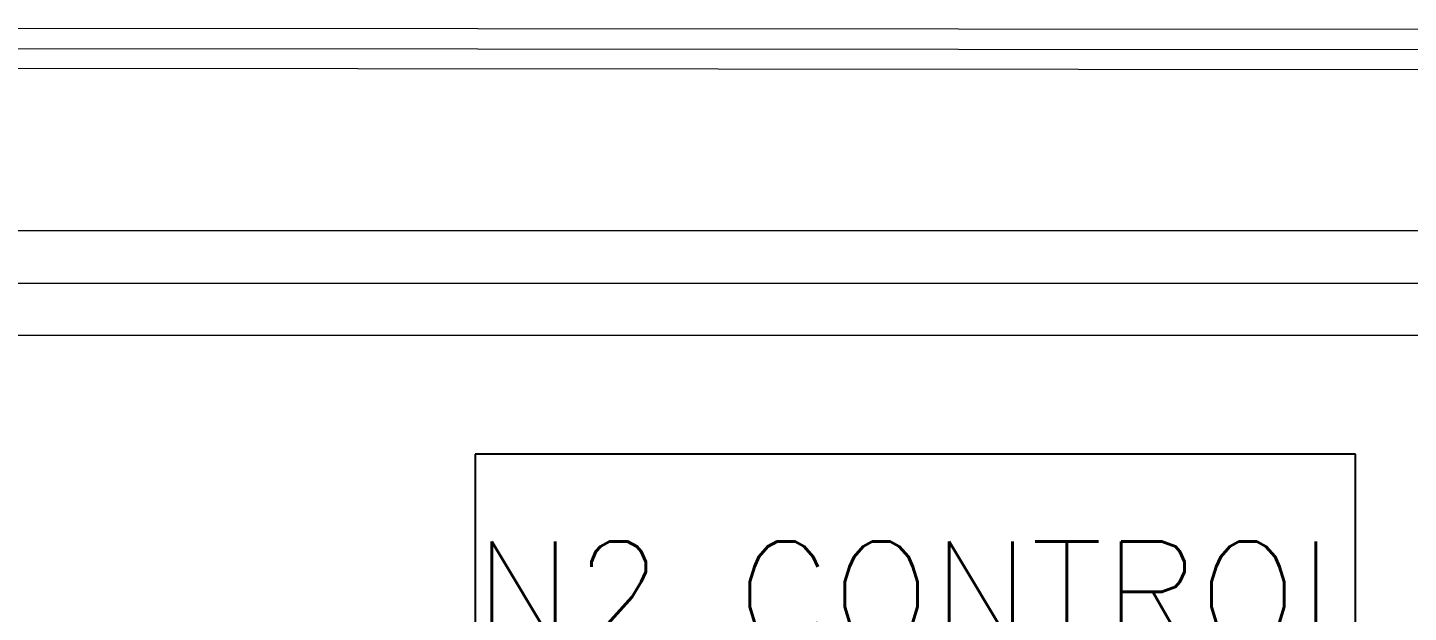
# Model space of a CAD drawing. Header units: metres. Extents: x 530339 to 530792, y 2674872 to 2675147.
# Drawn here: x 530564.836 to 530566.012, y 2674991.947 to 2674992.445 of the extents above; entities that cross this region are included whole.
import ezdxf

# ---------------------------------------------------------------- set-up
doc = ezdxf.new("R2010")
doc.units = ezdxf.units.M
doc.linetypes.add('CENTER2', pattern=[1.125, 0.75, -0.125, 0.125, -0.125])
doc.layers.add('IDT', color=7, linetype='Continuous')
doc.styles.add('RomanS', font='romans.shx')

# ---------------------------------------------------------------- blocks, each defined once
blk = doc.blocks.new('IDT')
at = {"layer": 'IDT', "color": 7, "ltscale": 0.1}
for p, q in [((22.224, 22.4814), (22.224, 22.0814)), ((22.974, 22.0814), (22.974, 22.4814)), ((22.224, 22.0814), (22.974, 22.0814))]:
    blk.add_line(p, q, dxfattribs=at)
at = {"layer": 'IDT', "color": 0, "lineweight": 0}
for p, q in [((24.4411, 21.98), (15.733, 21.98)), ((24.4411, 21.98), (15.733, 21.98)), ((15.733, 21.891), (24.4411, 21.891)), ((15.733, 21.891), (24.4411, 21.891)), ((24.3163, 21.7517), (15.8584, 21.7583)), ((24.3163, 21.7517), (15.8584, 21.7583)), ((15.8584, 21.7243), (24.3163, 21.7177)), ((15.8584, 21.7243), (24.3163, 21.7177))]:
    blk.add_line(p, q, dxfattribs=at)
at = {"layer": 'IDT', "color": 0, "linetype": 'CENTER2', "lineweight": 0, "ltscale": 500}
for p, q in [((24.4411, 21.9355), (15.733, 21.9355)), ((24.4411, 21.9355), (15.733, 21.9355)), ((24.3163, 21.7347), (15.8584, 21.7413)), ((24.3163, 21.7347), (15.8584, 21.7413))]:
    blk.add_line(p, q, dxfattribs=at)
at = {"layer": 'IDT', "color": 7, "style": 'RomanS'}
blk.add_text('N2 CONTROL', height=0.09, rotation=180, dxfattribs=at).set_placement((22.9753, 22.2458))

msp = doc.modelspace()

# ---------------------------------------------------------------- block references
at = {"layer": 'IDT', "color": 8, "rotation": 180}
msp.add_blockref('IDT', (530588.1913, 2675014.163), dxfattribs=at)

doc.saveas('drawing.dxf')
